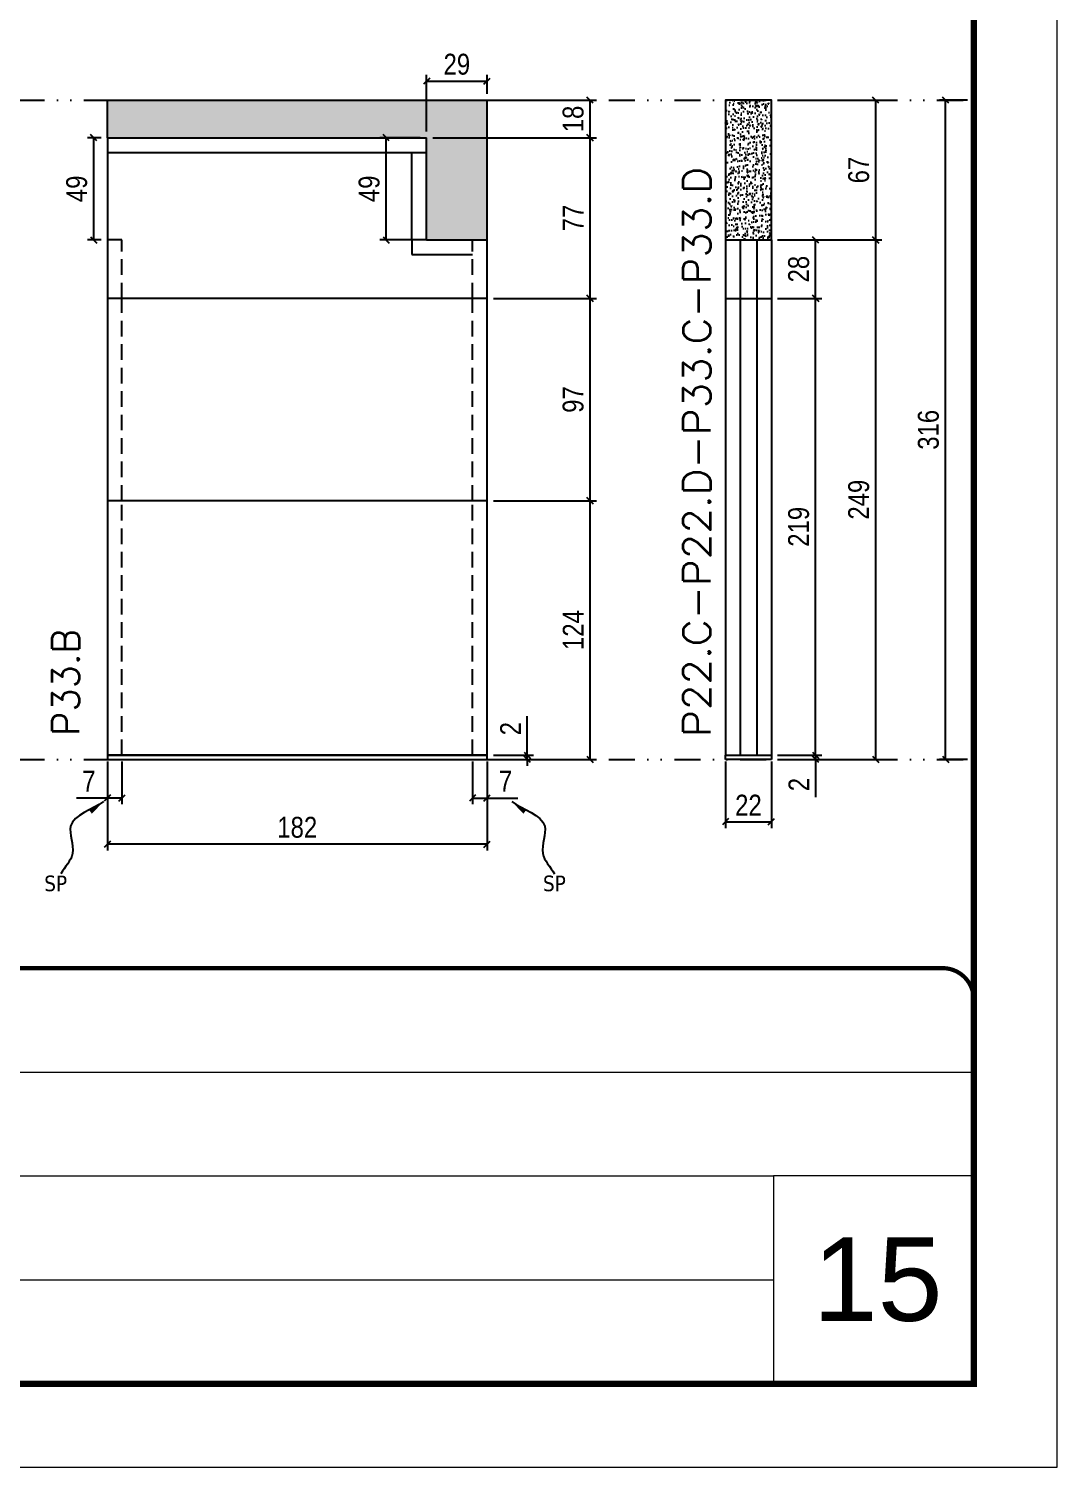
# Model space of a CAD drawing. Extents: x 14400 to 20667, y -21631 to 6985.
# Drawn here: x 18589 to 19082, y 2489 to 3179 of the extents above; entities that cross this region are included whole.
import ezdxf

# ---------------------------------------------------------------- set-up
doc = ezdxf.new("R2010")
doc.units = 0
for name, pattern in [('CONTINUO', [0]), ('DASHED', [0.75, 0.5, -0.25]), ('DIVIDE2', [0.625, 0.25, -0.125, 0, -0.125, 0, -0.125]), ('HIDDEN', [0.375, 0.25, -0.125])]:
    doc.linetypes.add(name, pattern=pattern)
for name, color, linetype, lineweight in [('CARIMBO', 255, 'Continuous', 9), ('Folhas', 255, 'Continuous', 9), ('SARRAFO DE PRESSAO', 251, 'DASHED', 9), ('Texto Seção', 7, 'Continuous', 15)]:
    doc.layers.add(name, color=color, linetype=linetype, lineweight=lineweight)
for name, color, linetype in [('COTA', 241, 'Continuous'), ('Nível', 160, 'Continuous'), ('Painéis', 200, 'Continuous'), ('SARR_2.2x7', 40, 'Continuous'), ('texto', 7, 'Continuous')]:
    doc.layers.add(name, color=color, linetype=linetype)
doc.styles.add('ARIAL', font='arial.ttf')
doc.styles.add('COTA TECNICA', font='techl___.ttf', dxfattribs={"height": 10})
doc.styles.add('COTA TECNICA-50', font='techl___.ttf', dxfattribs={"height": 10})
doc.styles.add('REGUA-120', font='ROMANS.shx', dxfattribs={"height": 15})
doc.styles.get("Standard").update_dxf_attribs({"font": 'arial.ttf'})
doc.dimstyles.new('COTA PAINEL-50', dxfattribs={"dimtxt": 10, "dimasz": 3, "dimexe": 3, "dimexo": 3, "dimgap": 3, "dimtad": 1, "dimdec": 1, "dimzin": 12, "dimdsep": 46, "dimtxsty": 'COTA TECNICA-50', "dimblk1": 'OBLIQUE', "dimblk2": 'OBLIQUE', "dimsah": 1, "dimcen": 0.9, "dimclrd": 4, "dimclre": 4, "dimclrt": 240, "dimadec": 1, "dimazin": 3, "dimtfac": 1, "dimtdec": 1, "dimtmove": 0, "dimatfit": 3, "dimfxl": 1, "dimtolj": 1, "dimtzin": 12, "dimarcsym": 0})
doc.dimstyles.new('PAINEL', dxfattribs={"dimtxt": 10, "dimasz": 3, "dimexe": 3, "dimexo": 3, "dimgap": 3, "dimtad": 1, "dimdec": 1, "dimzin": 12, "dimdsep": 46, "dimtxsty": 'COTA TECNICA', "dimblk1": 'OBLIQUE', "dimblk2": 'OBLIQUE', "dimsah": 1, "dimcen": 0.9, "dimclrd": 4, "dimclre": 4, "dimclrt": 240, "dimadec": 1, "dimazin": 3, "dimtfac": 1, "dimtdec": 1, "dimtmove": 0, "dimatfit": 3, "dimfxl": 1, "dimtolj": 1, "dimtzin": 12, "dimarcsym": 0})
doc.dimstyles.get("Standard").update_dxf_attribs({"dimtxt": 0.18, "dimasz": 0.18, "dimexe": 0.18, "dimexo": 0.0625, "dimgap": 0.09, "dimtad": 0, "dimtih": 1, "dimtoh": 1, "dimdec": 4, "dimzin": 0, "dimdsep": 46, "dimtxsty": 'Standard', "dimcen": 0.09, "dimadec": 0, "dimazin": 0, "dimtfac": 1, "dimtdec": 4, "dimtofl": 0, "dimtmove": 0, "dimatfit": 3, "dimfxl": 1, "dimtolj": 1, "dimtzin": 0, "dimarcsym": 0})

# ---------------------------------------------------------------- blocks, each defined once
blk = doc.blocks.new('9999999999')
at = {"color": 30, "linetype": 'CONTINUO'}
for p, q in [((98564.56, 34379.64), (99583.98, 34379.64)), ((98564.56, 34329.83), (99487.98, 34329.83)), ((99583.98, 34329.83), (99487.98, 34329.83)), ((99487.98, 34329.83), (99487.98, 34230.21)), ((98564.56, 34280.02), (99487.98, 34280.02))]:
    blk.add_line(p, q, dxfattribs=at)
at = {"color": 30, "linetype": 'CONTINUO', "const_width": 2}
blk.add_lwpolyline([(99583.98, 34230.21), (99583.98, 34414.45, 0.414214), (99568.98, 34429.45), (98228.98, 34429.45, 0.414214), (98213.98, 34414.45), (98213.98, 34245.21, 0.414214), (98228.98, 34230.21), (99583.98, 34230.21)], format="xyb", dxfattribs=at)
at = {"layer": 'Folhas'}
blk.add_lwpolyline([(98138.98, 34190.21), (99623.98, 34190.21), (99623.98, 35240.21), (98138.98, 35240.21)], close=True, dxfattribs=at)
at = {"layer": 'Folhas', "color": 30, "const_width": 3}
blk.add_lwpolyline([(98213.98, 34230.21), (99583.98, 34230.21), (99583.98, 35200.21), (98213.98, 35200.21)], close=True, dxfattribs=at)
blk = doc.blocks.new('_Oblique')
at = {"color": 0, "linetype": 'ByBlock', "lineweight": -2}
blk.add_line((-0.5, -0.5), (0.5, 0.5), dxfattribs=at)
blk = doc.blocks.new('*D1363')
at = {"layer": 'COTA', "color": 4, "lineweight": -2, "transparency": 16777216}
for p, q in [((19038.97, 3144.29), (19025.47, 3144.29)), ((19028.47, 2828.29), (19028.47, 3144.29)), ((19038.97, 2828.29), (19025.47, 2828.29))]:
    blk.add_line(p, q, dxfattribs=at)
at = {"layer": 'Defpoints', "color": 0, "transparency": 16777216}
for p in [(19028.47, 3144.29), (19041.97, 3144.29), (19041.97, 2828.29)]:
    blk.add_point(p, dxfattribs=at)
at = {"layer": 'COTA', "color": 4, "lineweight": -2, "transparency": 16777216, "xscale": 3, "yscale": 3, "zscale": 3}
for p, rotation in [((19028.47, 3144.29), 90), ((19028.47, 2828.29), 270)]:
    blk.add_blockref('_Oblique', p, dxfattribs=dict(at, rotation=rotation))
at = {"layer": 'COTA', "color": 240, "transparency": 16777216, "insert": (19020.25, 2986.29), "char_height": 10, "attachment_point": 5, "rotation": 90, "style": 'COTA TECNICA'}
blk.add_mtext('\\A1;316', dxfattribs=at)
blk = doc.blocks.new('*D1348')
at = {"layer": 'COTA', "color": 4, "lineweight": -2, "transparency": 16777216}
for p, q in [((18922.96, 2827.29), (18922.96, 2795.39)), ((18944.96, 2827.29), (18944.96, 2795.39)), ((18922.96, 2798.39), (18944.96, 2798.39))]:
    blk.add_line(p, q, dxfattribs=at)
at = {"layer": 'Defpoints', "color": 0, "transparency": 16777216}
for p in [(18922.96, 2830.29), (18944.96, 2830.29), (18944.96, 2798.39)]:
    blk.add_point(p, dxfattribs=at)
at = {"layer": 'COTA', "color": 4, "lineweight": -2, "transparency": 16777216, "xscale": 3, "yscale": 3, "zscale": 3, "rotation": 180}
blk.add_blockref('_Oblique', (18922.96, 2798.39), dxfattribs=at)
at = {"layer": 'COTA', "color": 4, "lineweight": -2, "transparency": 16777216, "xscale": 3, "yscale": 3, "zscale": 3}
blk.add_blockref('_Oblique', (18944.96, 2798.39), dxfattribs=at)
at = {"layer": 'COTA', "color": 240, "transparency": 16777216, "insert": (18933.96, 2806.39), "char_height": 10, "attachment_point": 5, "style": 'COTA TECNICA'}
blk.add_mtext('\\A1;22', dxfattribs=at)
blk = doc.blocks.new('*D1349')
at = {"layer": 'COTA', "color": 4, "lineweight": -2, "transparency": 16777216}
for p, q in [((18947.96, 2830.29), (18969.16, 2830.29)), ((18947.96, 2828.29), (18969.16, 2828.29)), ((18966.16, 2830.29), (18966.16, 2833.29)), ((18966.16, 2830.29), (18966.16, 2828.29)), ((18966.16, 2828.29), (18966.16, 2810.17))]:
    blk.add_line(p, q, dxfattribs=at)
at = {"layer": 'Defpoints', "color": 0, "transparency": 16777216}
for p in [(18944.96, 2830.29), (18944.96, 2828.29), (18966.16, 2830.29)]:
    blk.add_point(p, dxfattribs=at)
at = {"layer": 'COTA', "color": 4, "lineweight": -2, "transparency": 16777216, "xscale": 3, "yscale": 3, "zscale": 3}
for p, rotation in [((18966.16, 2830.29), 270), ((18966.16, 2828.29), 90)]:
    blk.add_blockref('_Oblique', p, dxfattribs=dict(at, rotation=rotation))
at = {"layer": 'COTA', "color": 240, "transparency": 16777216, "insert": (18958.16, 2816.23), "char_height": 10, "attachment_point": 5, "rotation": 90, "style": 'COTA TECNICA-50'}
blk.add_mtext('\\A1;2', dxfattribs=at)
blk = doc.blocks.new('*D1350')
at = {"layer": 'COTA', "color": 4, "lineweight": -2, "transparency": 16777216}
for p, q in [((18947.96, 3077.29), (18997.95, 3077.29)), ((18994.95, 2828.29), (18994.95, 3077.29)), ((18947.96, 2828.29), (18997.95, 2828.29))]:
    blk.add_line(p, q, dxfattribs=at)
at = {"layer": 'Defpoints', "color": 0, "transparency": 16777216}
for p in [(18944.96, 3077.29), (18994.95, 3077.29), (18944.96, 2828.29)]:
    blk.add_point(p, dxfattribs=at)
at = {"layer": 'COTA', "color": 4, "lineweight": -2, "transparency": 16777216, "xscale": 3, "yscale": 3, "zscale": 3}
for p, rotation in [((18994.95, 3077.29), 90), ((18994.95, 2828.29), 270)]:
    blk.add_blockref('_Oblique', p, dxfattribs=dict(at, rotation=rotation))
at = {"layer": 'COTA', "color": 240, "transparency": 16777216, "insert": (18986.85, 2952.79), "char_height": 10, "attachment_point": 5, "rotation": 90, "style": 'COTA TECNICA-50'}
blk.add_mtext('\\A1;249', dxfattribs=at)
blk = doc.blocks.new('*D1372')
at = {"layer": 'COTA', "color": 4, "lineweight": -2, "transparency": 16777216}
for p, q in [((18947.96, 3144.29), (18997.95, 3144.29)), ((18994.95, 3077.29), (18994.95, 3144.29)), ((18947.96, 3077.29), (18997.95, 3077.29))]:
    blk.add_line(p, q, dxfattribs=at)
at = {"layer": 'Defpoints', "color": 0, "transparency": 16777216}
for p in [(18944.96, 3144.29), (18994.95, 3144.29), (18944.96, 3077.29)]:
    blk.add_point(p, dxfattribs=at)
at = {"layer": 'COTA', "color": 4, "lineweight": -2, "transparency": 16777216, "xscale": 3, "yscale": 3, "zscale": 3}
for p, rotation in [((18994.95, 3144.29), 90), ((18994.95, 3077.29), 270)]:
    blk.add_blockref('_Oblique', p, dxfattribs=dict(at, rotation=rotation))
at = {"layer": 'COTA', "color": 240, "transparency": 16777216, "insert": (18986.85, 3110.79), "char_height": 10, "attachment_point": 5, "rotation": 90, "style": 'COTA TECNICA'}
blk.add_mtext('\\A1;67', dxfattribs=at)
blk = doc.blocks.new('*D1373')
at = {"layer": 'COTA', "color": 4, "lineweight": -2, "transparency": 16777216}
for p, q in [((18947.96, 3049.29), (18969.16, 3049.29)), ((18966.16, 2830.29), (18966.16, 3049.29)), ((18947.96, 2830.29), (18969.16, 2830.29))]:
    blk.add_line(p, q, dxfattribs=at)
at = {"layer": 'Defpoints', "color": 0, "transparency": 16777216}
for p in [(18944.96, 3049.29), (18966.16, 3049.29), (18944.96, 2830.29)]:
    blk.add_point(p, dxfattribs=at)
at = {"layer": 'COTA', "color": 4, "lineweight": -2, "transparency": 16777216, "xscale": 3, "yscale": 3, "zscale": 3}
for p, rotation in [((18966.16, 3049.29), 90), ((18966.16, 2830.29), 270)]:
    blk.add_blockref('_Oblique', p, dxfattribs=dict(at, rotation=rotation))
at = {"layer": 'COTA', "color": 240, "transparency": 16777216, "insert": (18958.07, 2939.79), "char_height": 10, "attachment_point": 5, "rotation": 90, "style": 'COTA TECNICA'}
blk.add_mtext('\\A1;219', dxfattribs=at)
blk = doc.blocks.new('*D1374')
at = {"layer": 'COTA', "color": 4, "lineweight": -2, "transparency": 16777216}
for p, q in [((18947.96, 3077.29), (18969.16, 3077.29)), ((18966.16, 3049.29), (18966.16, 3077.29)), ((18947.96, 3049.29), (18969.16, 3049.29))]:
    blk.add_line(p, q, dxfattribs=at)
at = {"layer": 'Defpoints', "color": 0, "transparency": 16777216}
for p in [(18944.96, 3077.29), (18966.16, 3077.29), (18944.96, 3049.29)]:
    blk.add_point(p, dxfattribs=at)
at = {"layer": 'COTA', "color": 4, "lineweight": -2, "transparency": 16777216, "xscale": 3, "yscale": 3, "zscale": 3}
for p, rotation in [((18966.16, 3077.29), 90), ((18966.16, 3049.29), 270)]:
    blk.add_blockref('_Oblique', p, dxfattribs=dict(at, rotation=rotation))
at = {"layer": 'COTA', "color": 240, "transparency": 16777216, "insert": (18958.06, 3063.29), "char_height": 10, "attachment_point": 5, "rotation": 90, "style": 'COTA TECNICA'}
blk.add_mtext('\\A1;28', dxfattribs=at)
blk = doc.blocks.new('*D1355')
at = {"layer": 'COTA', "color": 4, "lineweight": -2, "transparency": 16777216}
for p, q in [((18626.7, 2827.29), (18626.7, 2784.61)), ((18808.7, 2827.29), (18808.7, 2784.61)), ((18808.7, 2787.61), (18626.7, 2787.61))]:
    blk.add_line(p, q, dxfattribs=at)
at = {"layer": 'Defpoints', "color": 0, "transparency": 16777216}
for p in [(18626.7, 2830.29), (18808.7, 2830.29), (18626.7, 2787.61)]:
    blk.add_point(p, dxfattribs=at)
at = {"layer": 'COTA', "color": 4, "lineweight": -2, "transparency": 16777216, "xscale": 3, "yscale": 3, "zscale": 3, "rotation": 180}
blk.add_blockref('_Oblique', (18626.7, 2787.61), dxfattribs=at)
at = {"layer": 'COTA', "color": 4, "lineweight": -2, "transparency": 16777216, "xscale": 3, "yscale": 3, "zscale": 3}
blk.add_blockref('_Oblique', (18808.7, 2787.61), dxfattribs=at)
at = {"layer": 'COTA', "color": 240, "transparency": 16777216, "insert": (18717.7, 2795.7), "char_height": 10, "attachment_point": 5, "style": 'COTA TECNICA'}
blk.add_mtext('\\A1;182', dxfattribs=at)
blk = doc.blocks.new('*D1356')
at = {"layer": 'COTA', "color": 4, "lineweight": -2, "transparency": 16777216}
for p, q in [((18801.7, 2827.29), (18801.7, 2806.78)), ((18808.7, 2825.29), (18808.7, 2806.78)), ((18801.7, 2809.78), (18808.7, 2809.78)), ((18808.7, 2809.78), (18823.43, 2809.78))]:
    blk.add_line(p, q, dxfattribs=at)
at = {"layer": 'Defpoints', "color": 0, "transparency": 16777216}
for p in [(18801.7, 2830.29), (18808.7, 2828.29), (18808.7, 2809.78)]:
    blk.add_point(p, dxfattribs=at)
at = {"layer": 'COTA', "color": 4, "lineweight": -2, "transparency": 16777216, "xscale": 3, "yscale": 3, "zscale": 3, "rotation": 180}
blk.add_blockref('_Oblique', (18801.7, 2809.78), dxfattribs=at)
at = {"layer": 'COTA', "color": 4, "lineweight": -2, "transparency": 16777216, "xscale": 3, "yscale": 3, "zscale": 3}
blk.add_blockref('_Oblique', (18808.7, 2809.78), dxfattribs=at)
at = {"layer": 'COTA', "color": 240, "transparency": 16777216, "insert": (18817.56, 2817.85), "char_height": 10, "attachment_point": 5, "style": 'COTA TECNICA-50'}
blk.add_mtext('\\A1;7', dxfattribs=at)
blk = doc.blocks.new('*D1357')
at = {"layer": 'COTA', "color": 4, "lineweight": -2, "transparency": 16777216}
for p, q in [((18633.7, 2827.29), (18633.7, 2806.78)), ((18626.7, 2825.29), (18626.7, 2806.78)), ((18626.7, 2809.78), (18611.97, 2809.78)), ((18633.7, 2809.78), (18626.7, 2809.78))]:
    blk.add_line(p, q, dxfattribs=at)
at = {"layer": 'Defpoints', "color": 0, "transparency": 16777216}
for p in [(18626.7, 2828.29), (18633.7, 2830.29), (18626.7, 2809.78)]:
    blk.add_point(p, dxfattribs=at)
at = {"layer": 'COTA', "color": 4, "lineweight": -2, "transparency": 16777216, "xscale": 3, "yscale": 3, "zscale": 3, "rotation": 180}
blk.add_blockref('_Oblique', (18626.7, 2809.78), dxfattribs=at)
at = {"layer": 'COTA', "color": 4, "lineweight": -2, "transparency": 16777216, "xscale": 3, "yscale": 3, "zscale": 3}
blk.add_blockref('_Oblique', (18633.7, 2809.78), dxfattribs=at)
at = {"layer": 'COTA', "color": 240, "transparency": 16777216, "insert": (18617.83, 2817.85), "char_height": 10, "attachment_point": 5, "style": 'COTA TECNICA-50'}
blk.add_mtext('\\A1;7', dxfattribs=at)
blk = doc.blocks.new('*D1384')
at = {"layer": 'COTA', "color": 4, "linetype": 'ByBlock', "lineweight": -2, "transparency": 16777216}
for p, q in [((18811.7, 2952.29), (18861.07, 2952.29)), ((18858.07, 2828.29), (18858.07, 2952.29)), ((18811.7, 2828.29), (18861.07, 2828.29))]:
    blk.add_line(p, q, dxfattribs=at)
at = {"layer": 'Defpoints', "color": 0, "linetype": 'ByBlock', "transparency": 16777216}
for p in [(18808.7, 2952.29), (18858.07, 2952.29), (18808.7, 2828.29)]:
    blk.add_point(p, dxfattribs=at)
at = {"layer": 'COTA', "color": 4, "linetype": 'ByBlock', "lineweight": -2, "transparency": 16777216, "xscale": 3, "yscale": 3, "zscale": 3}
for p, rotation in [((18858.07, 2952.29), 90), ((18858.07, 2828.29), 270)]:
    blk.add_blockref('_Oblique', p, dxfattribs=dict(at, rotation=rotation))
at = {"layer": 'COTA', "color": 240, "linetype": 'ByBlock', "transparency": 16777216, "insert": (18849.99, 2890.29), "char_height": 10, "attachment_point": 5, "rotation": 90, "style": 'COTA TECNICA'}
blk.add_mtext('\\A1;124', dxfattribs=at)
blk = doc.blocks.new('*D1358')
at = {"layer": 'COTA', "color": 4, "lineweight": -2, "transparency": 16777216}
for p, q in [((18827.96, 2830.29), (18827.96, 2849.09)), ((18811.7, 2830.29), (18830.96, 2830.29)), ((18811.7, 2828.29), (18830.96, 2828.29)), ((18827.96, 2828.29), (18827.96, 2830.29)), ((18827.96, 2828.29), (18827.96, 2825.29))]:
    blk.add_line(p, q, dxfattribs=at)
at = {"layer": 'Defpoints', "color": 0, "transparency": 16777216}
for p in [(18808.7, 2830.29), (18808.7, 2828.29), (18827.96, 2828.29)]:
    blk.add_point(p, dxfattribs=at)
at = {"layer": 'COTA', "color": 4, "lineweight": -2, "transparency": 16777216, "xscale": 3, "yscale": 3, "zscale": 3}
for p, rotation in [((18827.96, 2830.29), 270), ((18827.96, 2828.29), 90)]:
    blk.add_blockref('_Oblique', p, dxfattribs=dict(at, rotation=rotation))
at = {"layer": 'COTA', "color": 240, "transparency": 16777216, "insert": (18819.96, 2843.03), "char_height": 10, "attachment_point": 5, "rotation": 90, "style": 'COTA TECNICA-50'}
blk.add_mtext('\\A1;2', dxfattribs=at)
blk = doc.blocks.new('*D1385')
at = {"layer": 'COTA', "color": 4, "linetype": 'ByBlock', "lineweight": -2, "transparency": 16777216}
for p, q in [((18811.7, 2952.29), (18861.07, 2952.29)), ((18858.07, 2828.29), (18858.07, 2952.29)), ((18811.7, 2828.29), (18861.07, 2828.29))]:
    blk.add_line(p, q, dxfattribs=at)
at = {"layer": 'Defpoints', "color": 0, "linetype": 'ByBlock', "transparency": 16777216}
for p in [(18808.7, 2952.29), (18858.07, 2952.29), (18808.7, 2828.29)]:
    blk.add_point(p, dxfattribs=at)
at = {"layer": 'COTA', "color": 4, "linetype": 'ByBlock', "lineweight": -2, "transparency": 16777216, "xscale": 3, "yscale": 3, "zscale": 3}
for p, rotation in [((18858.07, 2952.29), 90), ((18858.07, 2828.29), 270)]:
    blk.add_blockref('_Oblique', p, dxfattribs=dict(at, rotation=rotation))
at = {"layer": 'COTA', "color": 240, "linetype": 'ByBlock', "transparency": 16777216, "insert": (18849.99, 2890.29), "char_height": 10, "attachment_point": 5, "rotation": 90, "style": 'COTA TECNICA'}
blk.add_mtext('\\A1;124', dxfattribs=at)
blk = doc.blocks.new('*D1386')
at = {"layer": 'COTA', "color": 4, "lineweight": -2, "transparency": 16777216}
for p, q in [((18811.7, 3049.29), (18861.07, 3049.29)), ((18858.07, 2952.29), (18858.07, 3049.29)), ((18811.7, 2952.29), (18861.07, 2952.29))]:
    blk.add_line(p, q, dxfattribs=at)
at = {"layer": 'Defpoints', "color": 0, "transparency": 16777216}
for p in [(18808.7, 3049.29), (18858.07, 3049.29), (18808.7, 2952.29)]:
    blk.add_point(p, dxfattribs=at)
at = {"layer": 'COTA', "color": 4, "lineweight": -2, "transparency": 16777216, "xscale": 3, "yscale": 3, "zscale": 3}
for p, rotation in [((18858.07, 3049.29), 90), ((18858.07, 2952.29), 270)]:
    blk.add_blockref('_Oblique', p, dxfattribs=dict(at, rotation=rotation))
at = {"layer": 'COTA', "color": 240, "transparency": 16777216, "insert": (18849.96, 3000.79), "char_height": 10, "attachment_point": 5, "rotation": 90, "style": 'COTA TECNICA'}
blk.add_mtext('\\A1;97', dxfattribs=at)
blk = doc.blocks.new('*D1387')
at = {"layer": 'COTA', "color": 4, "lineweight": -2, "transparency": 16777216}
for p, q in [((18782.7, 3126.29), (18861.07, 3126.29)), ((18858.07, 3049.29), (18858.07, 3126.29)), ((18811.7, 3049.29), (18861.07, 3049.29))]:
    blk.add_line(p, q, dxfattribs=at)
at = {"layer": 'Defpoints', "color": 0, "transparency": 16777216}
for p in [(18779.7, 3126.29), (18858.07, 3126.29), (18808.7, 3049.29)]:
    blk.add_point(p, dxfattribs=at)
at = {"layer": 'COTA', "color": 4, "lineweight": -2, "transparency": 16777216, "xscale": 3, "yscale": 3, "zscale": 3}
for p, rotation in [((18858.07, 3126.29), 90), ((18858.07, 3049.29), 270)]:
    blk.add_blockref('_Oblique', p, dxfattribs=dict(at, rotation=rotation))
at = {"layer": 'COTA', "color": 240, "transparency": 16777216, "insert": (18849.99, 3087.79), "char_height": 10, "attachment_point": 5, "rotation": 90, "style": 'COTA TECNICA'}
blk.add_mtext('\\A1;77', dxfattribs=at)
blk = doc.blocks.new('*D1388')
at = {"layer": 'COTA', "color": 4, "lineweight": -2, "transparency": 16777216}
for p, q in [((18779.7, 3129.29), (18779.7, 3156.39)), ((18779.7, 3153.39), (18808.7, 3153.39)), ((18808.7, 3147.29), (18808.7, 3156.39))]:
    blk.add_line(p, q, dxfattribs=at)
at = {"layer": 'Defpoints', "color": 0, "transparency": 16777216}
for p in [(18808.7, 3153.39), (18808.7, 3144.29), (18779.7, 3126.29)]:
    blk.add_point(p, dxfattribs=at)
at = {"layer": 'COTA', "color": 4, "lineweight": -2, "transparency": 16777216, "xscale": 3, "yscale": 3, "zscale": 3, "rotation": 180}
blk.add_blockref('_Oblique', (18779.7, 3153.39), dxfattribs=at)
at = {"layer": 'COTA', "color": 4, "lineweight": -2, "transparency": 16777216, "xscale": 3, "yscale": 3, "zscale": 3}
blk.add_blockref('_Oblique', (18808.7, 3153.39), dxfattribs=at)
at = {"layer": 'COTA', "color": 240, "transparency": 16777216, "insert": (18794.2, 3161.48), "char_height": 10, "attachment_point": 5, "style": 'COTA TECNICA'}
blk.add_mtext('\\A1;29', dxfattribs=at)
blk = doc.blocks.new('*D1389')
at = {"layer": 'COTA', "color": 4, "lineweight": -2, "transparency": 16777216}
for p, q in [((18811.7, 3144.29), (18861.07, 3144.29)), ((18858.07, 3126.29), (18858.07, 3144.29)), ((18782.7, 3126.29), (18861.07, 3126.29))]:
    blk.add_line(p, q, dxfattribs=at)
at = {"layer": 'Defpoints', "color": 0, "transparency": 16777216}
for p in [(18808.7, 3144.29), (18858.07, 3144.29), (18779.7, 3126.29)]:
    blk.add_point(p, dxfattribs=at)
at = {"layer": 'COTA', "color": 4, "lineweight": -2, "transparency": 16777216, "xscale": 3, "yscale": 3, "zscale": 3}
for p, rotation in [((18858.07, 3144.29), 90), ((18858.07, 3126.29), 270)]:
    blk.add_blockref('_Oblique', p, dxfattribs=dict(at, rotation=rotation))
at = {"layer": 'COTA', "color": 240, "transparency": 16777216, "insert": (18849.97, 3135.29), "char_height": 10, "attachment_point": 5, "rotation": 90, "style": 'COTA TECNICA'}
blk.add_mtext('\\A1;18', dxfattribs=at)
blk = doc.blocks.new('*D1390')
at = {"layer": 'COTA', "color": 4, "lineweight": -2, "transparency": 16777216}
for p, q in [((18776.7, 3126.29), (18757.31, 3126.29)), ((18760.31, 3077.29), (18760.31, 3126.29)), ((18776.7, 3077.29), (18757.31, 3077.29))]:
    blk.add_line(p, q, dxfattribs=at)
at = {"layer": 'Defpoints', "color": 0, "transparency": 16777216}
for p in [(18760.31, 3126.29), (18779.7, 3126.29), (18779.7, 3077.29)]:
    blk.add_point(p, dxfattribs=at)
at = {"layer": 'COTA', "color": 4, "lineweight": -2, "transparency": 16777216, "xscale": 3, "yscale": 3, "zscale": 3}
for p, rotation in [((18760.31, 3126.29), 90), ((18760.31, 3077.29), 270)]:
    blk.add_blockref('_Oblique', p, dxfattribs=dict(at, rotation=rotation))
at = {"layer": 'COTA', "color": 240, "transparency": 16777216, "insert": (18752.2, 3101.79), "char_height": 10, "attachment_point": 5, "rotation": 90, "style": 'COTA TECNICA'}
blk.add_mtext('\\A1;49', dxfattribs=at)
blk = doc.blocks.new('*D1391')
at = {"layer": 'COTA', "color": 4, "lineweight": -2, "transparency": 16777216}
for p, q in [((18623.7, 3126.29), (18617.13, 3126.29)), ((18620.13, 3077.29), (18620.13, 3126.29)), ((18623.7, 3077.29), (18617.13, 3077.29))]:
    blk.add_line(p, q, dxfattribs=at)
at = {"layer": 'Defpoints', "color": 0, "transparency": 16777216}
for p in [(18620.13, 3126.29), (18626.7, 3126.29), (18626.7, 3077.29)]:
    blk.add_point(p, dxfattribs=at)
at = {"layer": 'COTA', "color": 4, "lineweight": -2, "transparency": 16777216, "xscale": 3, "yscale": 3, "zscale": 3}
for p, rotation in [((18620.13, 3126.29), 90), ((18620.13, 3077.29), 270)]:
    blk.add_blockref('_Oblique', p, dxfattribs=dict(at, rotation=rotation))
at = {"layer": 'COTA', "color": 240, "transparency": 16777216, "insert": (18612.03, 3101.79), "char_height": 10, "attachment_point": 5, "rotation": 90, "style": 'COTA TECNICA'}
blk.add_mtext('\\A1;49', dxfattribs=at)

msp = doc.modelspace()

# ---------------------------------------------------------------- hatches: boundary and pattern name
at = {"layer": 'COTA'}
h = msp.add_hatch(dxfattribs=at)
h.set_pattern_fill('AR-CONC', color=256, scale=0.03)
h.set_pattern_definition([(50, (447.949, 2295.15), (5.4655401, -0.4781726), [0.5715, -6.2865]), (355, (447.949, 2295.15), (-1.0573026, 5.7317054), [0.4572, -5.0292175]), (100.451445, (448.4045, 2295.1104), (4.4082374, 5.2535326), [0.4857003, -5.3427073]), (46.1842, (447.949, 2296.674), (8.1323712, -1.2612698), [0.85725, -9.42975]), (96.63556, (448.627, 2296.569), (7.122124, 7.4227837), [0.7285507, -8.0140682]), (351.18415, (447.949, 2296.674), (7.122124, 7.4227837), [0.685799, -7.543792]), (21, (448.711, 2296.293), (4.5484317, -3.067956), [0.5715, -6.2865]), (326, (448.711, 2296.293), (1.8540609, 5.525639), [0.4572, -5.0292]), (71.451445, (449.09, 2296.0376), (6.4024926, 2.457683), [0.4857003, -5.3426981]), (37.5, (447.949, 2295.1502), (0.0926581, 2.53665117), [0, -4.96824, 0, -5.1054, 0, -5.04825]), (7.5, (447.949, 2295.1502), (2.00458988, 3.00541724), [0, -2.91084, 0, -4.85394, 0, -1.92405]), (327.5, (446.2497, 2295.1502), (4.06771786, -0.17186232), [0, -1.905, 0, -5.9436, 0, -7.8867]), (317.5, (445.4877, 2295.1502), (4.44387544, 0.7627947), [0, -2.4765, 0, -3.94716, 0, -5.6007])])
h.paths.add_polyline_path([(18808.7, 3144.29), (18626.7, 3144.29), (18626.7, 3126.29), (18779.7, 3126.29), (18779.7, 3077.29), (18808.7, 3077.29)])
h = msp.add_hatch(dxfattribs=at)
h.set_pattern_fill('AR-CONC', color=256, scale=0.03)
h.set_pattern_definition([(50, (182.9095, -1148.575), (5.4655401, -0.4781726), [0.5715, -6.2865]), (355, (182.9095, -1148.575), (-1.0573026, 5.7317054), [0.4572, -5.0292175]), (100.451445, (183.365, -1148.615), (4.4082374, 5.2535326), [0.4857003, -5.3427073]), (46.1842, (182.9095, -1147.051), (8.1323712, -1.2612698), [0.85725, -9.42975]), (96.635558, (183.587, -1147.156), (7.122124, 7.4227837), [0.7285507, -8.0140682]), (351.18415, (182.9095, -1147.051), (7.122124, 7.4227837), [0.685799, -7.543792]), (21, (183.6715, -1147.432), (4.5484317, -3.0679559), [0.5715, -6.2865]), (326, (183.6715, -1147.432), (1.8540609, 5.525639), [0.4572, -5.0292]), (71.451445, (184.0505, -1147.688), (6.4024926, 2.457683), [0.4857003, -5.3426981]), (37.5, (182.9095, -1148.5751), (0.0926581, 2.53665117), [0, -4.96824, 0, -5.1054, 0, -5.04825]), (7.5, (182.9095, -1148.575), (2.00458988, 3.00541724), [0, -2.91084, 0, -4.85394, 0, -1.92405]), (327.5, (181.2102, -1148.5751), (4.06771786, -0.17186232), [0, -1.905, 0, -5.9436, 0, -7.8867]), (317.5, (180.4482, -1148.575), (4.44387544, 0.7627947), [0, -2.4765, 0, -3.94716, 0, -5.6007])])
h.paths.add_polyline_path([(18944.96, 3144.29), (18922.96, 3144.29), (18922.96, 3077.29), (18944.96, 3077.29)])

# ---------------------------------------------------------------- linework, layer by layer
for p, q in [((18626.7, 3126.29), (18626.7, 3144.29)), ((18626.7, 3144.29), (18808.7, 3144.29)), ((18808.7, 3077.29), (18808.7, 3144.29)), ((18633.7, 3077.29), (18626.7, 3077.29)), ((18779.7, 3077.29), (18772.7, 3077.29)), ((18772.7, 3077.29), (18772.7, 3070.29))]:
    msp.add_line(p, q, dxfattribs=at)
msp.add_lwpolyline([(18922.96, 3077.29), (18944.96, 3077.29), (18944.96, 3144.29), (18922.96, 3144.29)], close=True, dxfattribs=at)
at = {"layer": 'Nível', "color": 4, "linetype": 'DIVIDE2', "ltscale": 50}
for p, q in [((17671.97, 3144.29), (19041.97, 3144.29)), ((17671.97, 2828.29), (19041.97, 2828.29))]:
    msp.add_line(p, q, dxfattribs=at)
at = {"layer": 'Painéis'}
for p, q in [((18626.7, 3126.29), (18626.7, 2830.29)), ((18626.7, 3126.29), (18779.7, 3126.29)), ((18779.7, 3077.29), (18779.7, 3126.29)), ((18779.7, 3077.29), (18808.7, 3077.29)), ((18808.7, 2830.29), (18808.7, 3077.29)), ((18922.96, 3077.29), (18922.96, 2830.29)), ((18922.96, 3077.29), (18944.96, 3077.29)), ((18944.96, 3077.29), (18944.96, 2830.29)), ((18808.7, 3049.29), (18626.7, 3049.29)), ((18922.96, 3049.29), (18944.96, 3049.29)), ((18808.7, 2952.29), (18626.7, 2952.29)), ((18626.7, 2830.29), (18808.7, 2830.29)), ((18922.96, 2830.29), (18944.96, 2830.29)), ((18922.96, 2828.29), (18922.96, 2830.29)), ((18944.96, 2828.29), (18922.96, 2828.29)), ((18944.96, 2830.29), (18944.96, 2828.29))]:
    msp.add_line(p, q, dxfattribs=at)
msp.add_lwpolyline([(18808.7, 2830.29), (18626.7, 2830.29), (18626.7, 2828.29), (18808.7, 2828.29)], close=True, dxfattribs=at)
at = {"layer": 'SARR_2.2x7'}
for p, q in [((18626.7, 3119.29), (18779.7, 3119.29)), ((18772.7, 3077.29), (18772.7, 3119.29)), ((18929.96, 3077.29), (18929.96, 2830.29)), ((18937.96, 3077.29), (18937.96, 2830.29)), ((18772.7, 3070.29), (18801.7, 3070.29))]:
    msp.add_line(p, q, dxfattribs=at)
at = {"layer": 'SARR_2.2x7', "linetype": 'HIDDEN', "ltscale": 30}
for p, q in [((18633.7, 3049.29), (18633.7, 3077.29)), ((18801.7, 3049.29), (18801.7, 3077.29)), ((18633.7, 2952.29), (18633.7, 3049.29)), ((18801.7, 2952.29), (18801.7, 3049.29)), ((18633.7, 2830.29), (18633.7, 2952.29)), ((18801.7, 2830.29), (18801.7, 2952.29))]:
    msp.add_line(p, q, dxfattribs=at)

# ---------------------------------------------------------------- block references
at = {"layer": 'SARRAFO DE PRESSAO', "color": 6, "linetype": 'ByBlock'}
msp.add_blockref('9999999999', (-80542.01, -31701.2), dxfattribs=at)

# ---------------------------------------------------------------- texts
at = {"layer": 'CARIMBO', "style": 'ARIAL'}
msp.add_text('15', height=40, dxfattribs=at).set_placement((18964.83, 2559.15))
at = {"layer": 'texto', "color": 0, "char_height": 7.5, "attachment_point": 5}
for insert in [(18601.92, 2768.79), (18840.95, 2768.79)]:
    msp.add_mtext('{\\fTahoma|b0|i0|c0|p34;\\C4;SP}', dxfattribs=dict(at, insert=insert))
at = {"layer": 'Texto Seção', "style": 'REGUA-120', "width": 1.1}
msp.add_text('P22.C-P22.D-P33.C-P33.D', height=13, rotation=90, dxfattribs=at).set_placement((18915.71, 2839.05))
at = {"layer": 'Texto Seção', "insert": (18613.23, 2839.54), "char_height": 13, "width": 285.3299, "attachment_point": 7, "rotation": 90, "style": 'REGUA-120'}
msp.add_mtext('\\pt26;P33.B', dxfattribs=at)

# ---------------------------------------------------------------- dimensions: what is measured, and where the dimension line sits
at = {"layer": 'COTA'}
for base, p1, p2, dimstyle, picture, middle in [((18808.7, 3153.39), (18779.7, 3126.29), (18808.7, 3144.29), 'PAINEL', '*D1388', (18794.2, 3161.48)), ((18808.7, 2809.78), (18801.7, 2830.29), (18808.7, 2828.29), 'COTA PAINEL-50', '*D1356', (18817.56, 2817.85))]:
    dim = msp.add_linear_dim(base=base, p1=p1, p2=p2, dimstyle=dimstyle, dxfattribs=at)
    dim.commit()
    dim.dimension.update_dxf_attribs({"geometry": picture, "text_midpoint": middle})
for base, p1, p2, angle, dimstyle, picture, middle in [((18858.07, 3144.29), (18779.7, 3126.29), (18808.7, 3144.29), 90, 'PAINEL', '*D1389', (18849.97, 3135.29)), ((18994.95, 3144.29), (18944.96, 3077.29), (18944.96, 3144.29), 90, 'PAINEL', '*D1372', (18986.85, 3110.79)), ((19028.47, 3144.29), (19041.97, 2828.29), (19041.97, 3144.29), 90, 'PAINEL', '*D1363', (19020.25, 2986.29)), ((18620.13, 3126.29), (18626.7, 3077.29), (18626.7, 3126.29), 90, 'PAINEL', '*D1391', (18612.03, 3101.79)), ((18760.31, 3126.29), (18779.7, 3077.29), (18779.7, 3126.29), 90, 'PAINEL', '*D1390', (18752.2, 3101.79)), ((18994.95, 3077.29), (18944.96, 2828.29), (18944.96, 3077.29), 90, 'COTA PAINEL-50', '*D1350', (18986.85, 2952.79)), ((18966.16, 3077.29), (18944.96, 3049.29), (18944.96, 3077.29), 90, 'PAINEL', '*D1374', (18958.06, 3063.29)), ((18858.07, 3049.29), (18808.7, 2952.29), (18808.7, 3049.29), 90, 'PAINEL', '*D1386', (18849.96, 3000.79)), ((18966.16, 3049.29), (18944.96, 2830.29), (18944.96, 3049.29), 90, 'PAINEL', '*D1373', (18958.07, 2939.79)), ((18626.7, 2809.78), (18633.7, 2830.29), (18626.7, 2828.29), 180, 'COTA PAINEL-50', '*D1357', (18617.83, 2817.85))]:
    dim = msp.add_linear_dim(base=base, p1=p1, p2=p2, angle=angle, dimstyle=dimstyle, dxfattribs=at)
    dim.commit()
    dim.dimension.update_dxf_attribs({"geometry": picture, "text_midpoint": middle})
for base, p1, p2, angle, override, picture, middle in [((18858.07, 3126.29), (18808.7, 3049.29), (18779.7, 3126.29), 90, {"dimtmove": 1}, '*D1387', (18849.99, 3087.79)), ((18626.7, 2787.61), (18808.7, 2830.29), (18626.7, 2830.29), 180, {"dimarcsym": 2}, '*D1355', (18717.7, 2795.7))]:
    dim = msp.add_linear_dim(base=base, p1=p1, p2=p2, angle=angle, dimstyle='PAINEL', override=override, dxfattribs=at)
    dim.commit()
    dim.dimension.update_dxf_attribs({"geometry": picture, "text_midpoint": middle})
at = {"layer": 'COTA', "linetype": 'ByBlock'}
for picture in ['*D1384', '*D1385']:
    dim = msp.add_aligned_dim(p1=(18808.7, 2828.29), p2=(18808.7, 2952.29), distance=-49.37, dimstyle='PAINEL', dxfattribs=at)
    dim.commit()
    dim.dimension.update_dxf_attribs({"geometry": picture, "text_midpoint": (18849.99, 2890.29)})
at = {"layer": 'COTA'}
for base, p1, p2, picture, middle in [((18827.96, 2828.29), (18808.7, 2830.29), (18808.7, 2828.29), '*D1358', (18827.96, 2843.03)), ((18966.16, 2830.29), (18944.96, 2828.29), (18944.96, 2830.29), '*D1349', (18966.16, 2816.23))]:
    dim = msp.add_linear_dim(base=base, p1=p1, p2=p2, angle=90, dimstyle='COTA PAINEL-50', dxfattribs=at)
    dim.commit()
    dim.dimension.update_dxf_attribs({"geometry": picture, "text_midpoint": middle, "dimtype": 160})
dim = msp.add_linear_dim(base=(18944.96, 2798.39), p1=(18922.96, 2830.29), p2=(18944.96, 2830.29), dimstyle='PAINEL', override={"dimarcsym": 2}, dxfattribs=at)
dim.commit()
dim.dimension.update_dxf_attribs({"geometry": '*D1348', "text_midpoint": (18933.96, 2806.39)})

# ---------------------------------------------------------------- leaders
at = {"layer": 'COTA', "path_type": 1}
for points in [[(18624.87, 2808.1), (18609.08, 2796.27), (18610.01, 2783.26), (18604.46, 2773.48)], [(18820.53, 2808.1), (18836.31, 2796.27), (18835.39, 2783.26), (18840.94, 2773.48)]]:
    msp.add_leader(points, dimstyle='Standard', override={"dimasz": 8}, dxfattribs=at)

doc.saveas('drawing.dxf')
